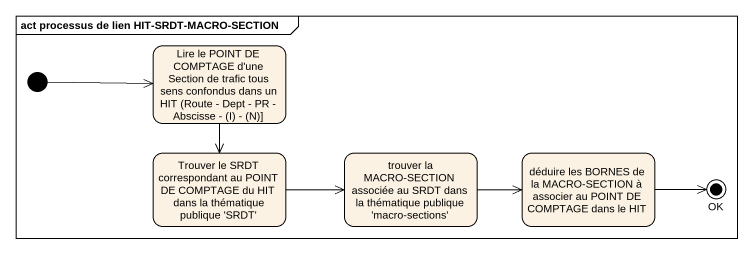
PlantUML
@startuml
mainframe act processus de lien HIT-SRDT-MACRO-SECTION
hide empty description
state "Lire le POINT DE COMPTAGE d'une Section de trafic tous sens confondus dans un HIT (Route - Dept - PR - Abscisse - (I) - (N)]" as Lire_le_POINT_DE_COMPTAGE_d
state "Trouver le SRDT correspondant au POINT DE COMPTAGE du HIT dans la thématique publique 'SRDT'" as Trouver_le_SRDT
state "trouver la MACRO-SECTION associée au SRDT dans la thématique publique 'macro-sections'" as trouver_la_MACRO_SECTION
state "déduire les BORNES de la MACRO-SECTION à associer au POINT DE COMPTAGE dans le HIT" as déduire_les_BORNES_de_la
state OK <<end>>
[*] -right-> Lire_le_POINT_DE_COMPTAGE_d
Lire_le_POINT_DE_COMPTAGE_d --> Trouver_le_SRDT
Trouver_le_SRDT -right-> trouver_la_MACRO_SECTION
trouver_la_MACRO_SECTION -right-> déduire_les_BORNES_de_la
déduire_les_BORNES_de_la -right-> OK
@enduml
